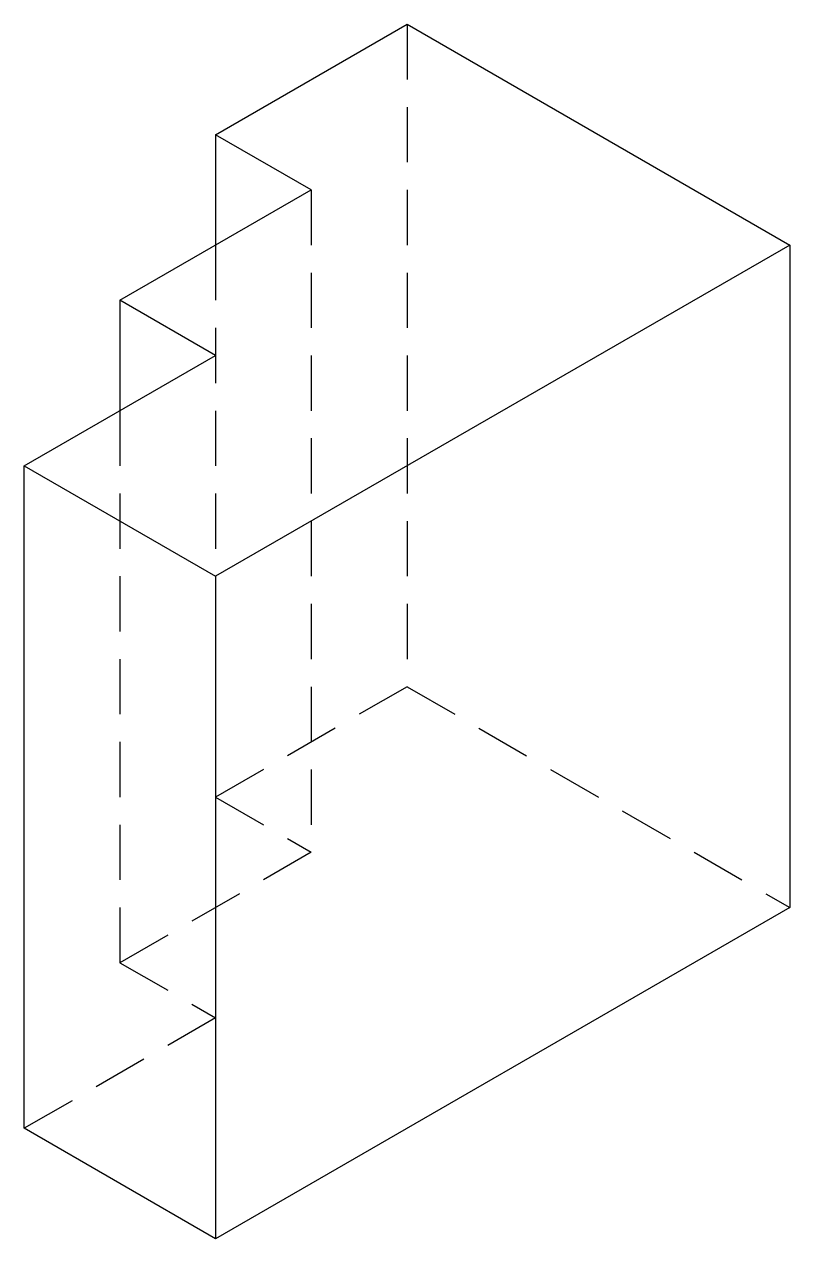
# Model space of a CAD drawing. Header units: inches. Extents: x 6.93 to 10.39, y 1.5 to 7.
import ezdxf

# ---------------------------------------------------------------- set-up
doc = ezdxf.new("R2010")
doc.units = ezdxf.units.IN
doc.header["$MEASUREMENT"] = 0
doc.linetypes.add('HIDDEN', pattern=[0.375, 0.25, -0.125])
doc.layers.add('Hidden Lines', color=2, linetype='HIDDEN')
doc.layers.add('Visible Lines', color=1, linetype='Continuous')

msp = doc.modelspace()

# ---------------------------------------------------------------- linework, layer by layer
at = {"layer": 'Hidden Lines'}
for p, q in [((8.6603, 7), (8.6603, 4)), ((8.2272, 6.25), (8.2272, 3.25)), ((7.7942, 6), (7.7942, 4.5)), ((7.3612, 5.25), (7.3612, 2.75)), ((8.6603, 4), (7.7942, 3.5)), ((8.6603, 4), (10.3923, 3)), ((7.7942, 3.5), (8.2272, 3.25)), ((8.2272, 3.25), (7.3612, 2.75)), ((7.3612, 2.75), (7.7942, 2.5)), ((7.7942, 2.5), (6.9282, 2))]:
    msp.add_line(p, q, dxfattribs=at)
at = {"layer": 'Visible Lines'}
for p, q in [((7.7942, 6.5), (8.6603, 7)), ((8.6603, 7), (10.3923, 6)), ((8.2272, 6.25), (7.7942, 6.5)), ((7.7942, 6.5), (7.7942, 6)), ((7.3612, 5.75), (8.2272, 6.25)), ((10.3923, 6), (7.7942, 4.5)), ((10.3923, 6), (10.3923, 3)), ((7.7942, 5.5), (7.3612, 5.75)), ((7.3612, 5.75), (7.3612, 5.25)), ((6.9282, 5), (7.7942, 5.5)), ((6.9282, 5), (7.7942, 4.5)), ((6.9282, 2), (6.9282, 5)), ((7.7942, 4.5), (7.7942, 1.5)), ((10.3923, 3), (7.7942, 1.5)), ((7.7942, 1.5), (6.9282, 2))]:
    msp.add_line(p, q, dxfattribs=at)

doc.saveas('drawing.dxf')
